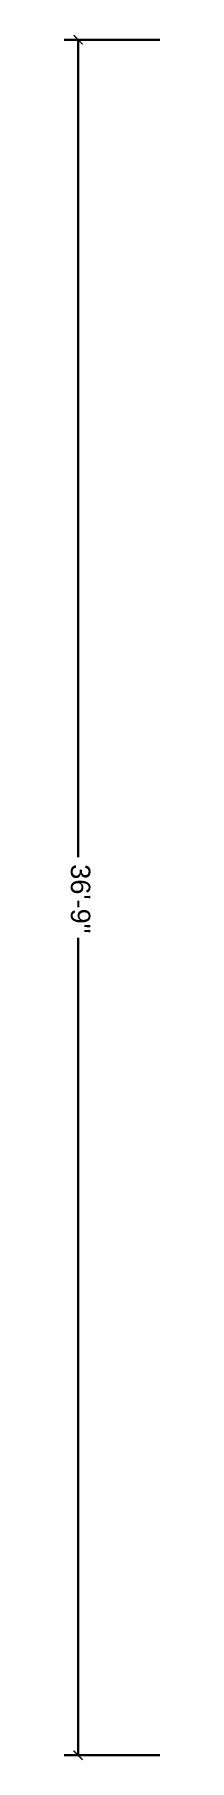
# Model space of a CAD drawing. Header units: inches. Extents: x 22 to 47, y -533 to -89.
import ezdxf

# ---------------------------------------------------------------- set-up
doc = ezdxf.new("R2010")
doc.units = ezdxf.units.IN
doc.header["$MEASUREMENT"] = 0
doc.layers.get('0').update_dxf_attribs({"lineweight": 9})
doc.layers.add('A101-Text', color=7, linetype='Continuous', lineweight=9)
doc.layers.get('0').off()
doc.styles.get("Standard").update_dxf_attribs({"font": 'Arial.ttf', "height": 0.25})

# ---------------------------------------------------------------- blocks, each defined once
blk = doc.blocks.new('_ArchTick')
at = {"color": 0, "linetype": 'ByBlock', "lineweight": 30, "const_width": 0.15}
blk.add_lwpolyline([(-0.5, -0.5), (0.5, 0.5)], dxfattribs=at)

msp = doc.modelspace()

# ---------------------------------------------------------------- linework, layer by layer
at = {"layer": 'A101-Text', "color": 6, "lineweight": 30}
for p, q in [((46.92, -90.69), (22.27, -90.69)), ((25.87, -90.69), (25.87, -300.82)), ((25.87, -531.72), (25.87, -321.59)), ((46.92, -531.72), (22.27, -531.72))]:
    msp.add_line(p, q, dxfattribs=at)

# ---------------------------------------------------------------- block references
at = {"layer": 'A101-Text', "color": 6, "lineweight": 30, "xscale": 2.35, "yscale": 2.35, "zscale": 2.35}
for p, rotation in [((25.87, -90.69), 90.00000000000001), ((25.87, -531.72), 270)]:
    msp.add_blockref('_ArchTick', p, dxfattribs=dict(at, rotation=rotation))

# ---------------------------------------------------------------- texts
at = {"layer": 'A101-Text', "color": 6, "lineweight": 30, "insert": (26.47, -311.54), "char_height": 5, "attachment_point": 5, "rotation": 270}
msp.add_mtext('\\A1;36\'-9"', dxfattribs=at)

doc.saveas('drawing.dxf')
